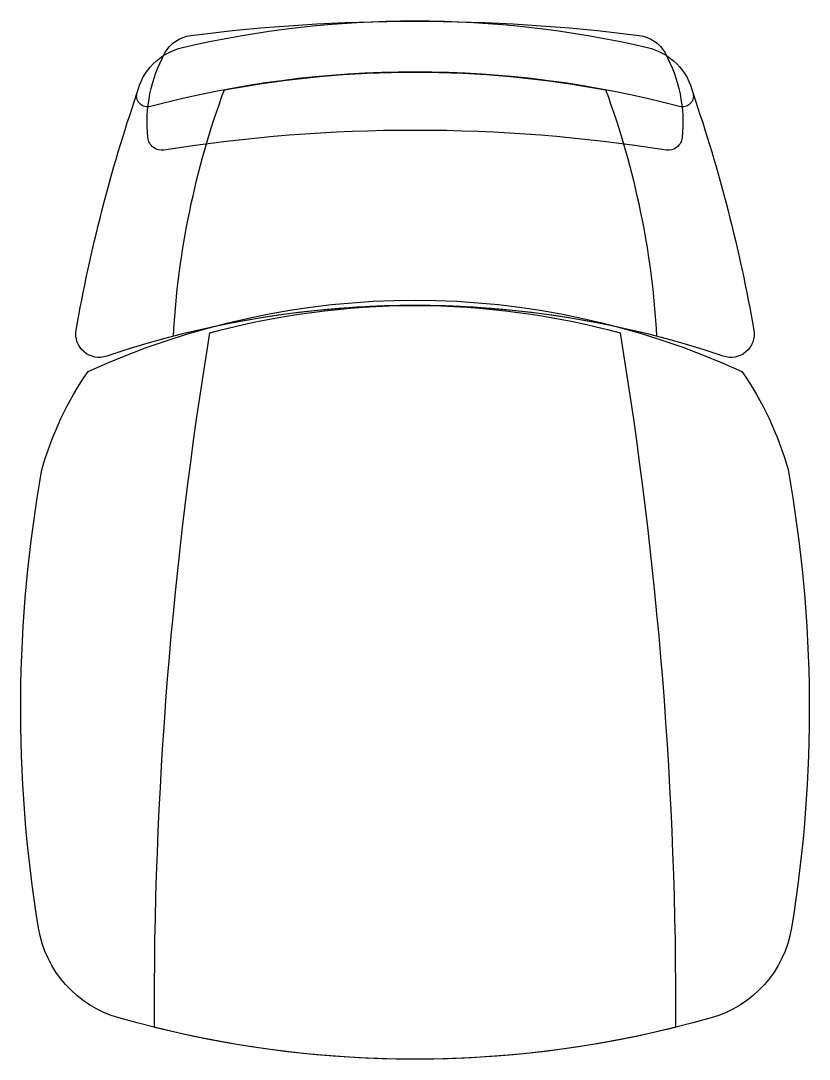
# Model space of a CAD drawing. Header units: millimetres. Extents: x -252 to 252, y -332 to 332.
import ezdxf

# ---------------------------------------------------------------- set-up
doc = ezdxf.new("R2010")
doc.units = ezdxf.units.MM
doc.header["$LTSCALE"] = 0.001

msp = doc.modelspace()

# ---------------------------------------------------------------- linework, layer by layer
for points in [[(-197, 117.55, -0.567761), (-216.7, 134.15, -0.038595), (-177.8, 285.35, -0.288171), (-148.6, 314.85, -0.114898), (148.6, 314.85, -0.288171), (177.8, 285.35, -0.038595), (216.7, 134.15, -0.567761), (197, 117.55, 0.164102), (-197, 117.55)], [(-169.2, 277.05, -0.561379), (-177.8, 285.35, -0.288171), (-148.6, 314.85, -0.114898), (148.6, 314.85, -0.288171), (177.8, 285.35, -0.561379), (169.2, 277.05, 0.130688), (-169.2, 277.05)], [(-160.5, 249.25, -0.428923), (-170.8, 257.25, -0.151259), (-159.9, 311.35, -0.239628), (-143.4, 322.55, -0.063556), (143.4, 322.55, -0.239628), (159.9, 311.35, -0.151259), (170.8, 257.25, -0.428923), (160.5, 249.25, 0.078662), (-160.5, 249.25)], [(-154.5, 130.25, -0.074461), (-121.9, 287.75, -0.09338), (121.9, 287.75, -0.074461), (154.5, 130.25, 0.127357), (-154.5, 130.25)], [(-189.3, -305.55, -0.291039), (-240.7, -247.85, -0.084962), (-238.5, 45.05, -0.085003), (-209, 107.65, -0.218497), (209, 107.65, -0.085003), (238.5, 45.05, -0.084962), (240.7, -247.85, -0.291039), (189.3, -305.55, -0.139374), (-189.3, -305.55)], [(-166.6, -311.55, -0.041961), (-131.1, 132.45, -0.133131), (131.1, 132.45, -0.041961), (166.6, -311.55, -0.122118), (-166.6, -311.55)]]:
    msp.add_lwpolyline(points, format="xyb")

doc.saveas('drawing.dxf')
